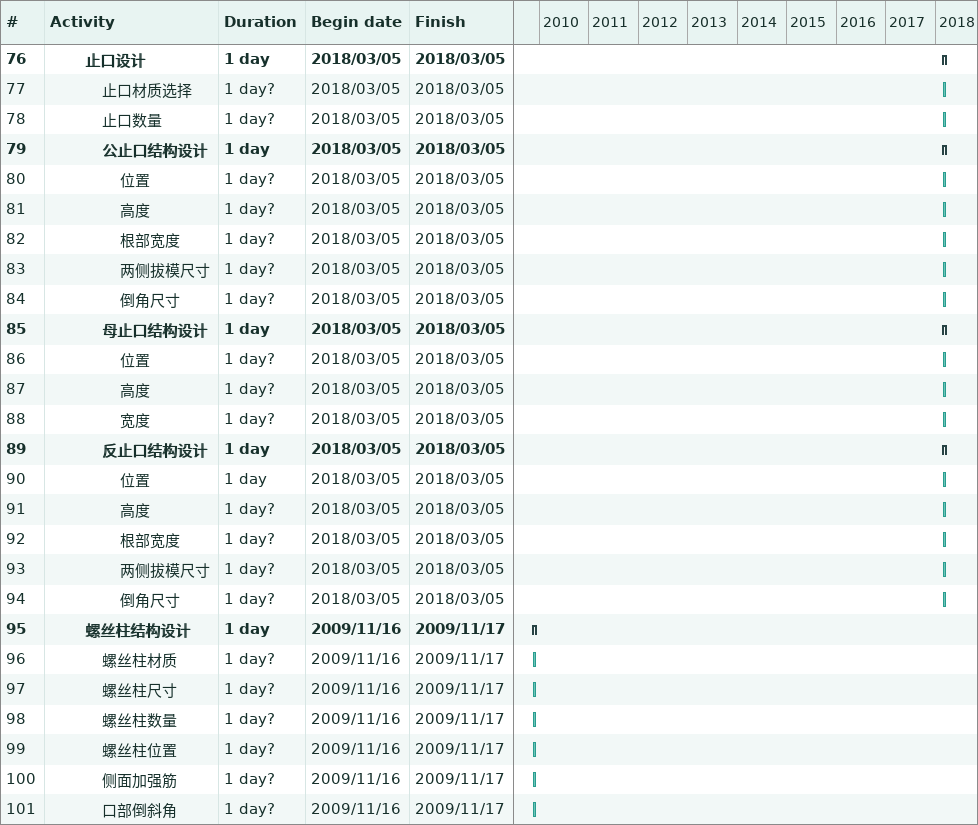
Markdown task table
| ID | Level | Task | Duration | Start | Finish |
|---|---|---|---|---|---|
| 76 | 3 | **止口设计** | 1d | 2018-03-05 | 2018-03-05 |
| 77 | 4 | 止口材质选择 | 1d? | 2018-03-05 | 2018-03-05 |
| 78 | 4 | 止口数量 | 1d? | 2018-03-05 | 2018-03-05 |
| 79 | 4 | **公止口结构设计** | 1d | 2018-03-05 | 2018-03-05 |
| 80 | 5 | 位置 | 1d? | 2018-03-05 | 2018-03-05 |
| 81 | 5 | 高度 | 1d? | 2018-03-05 | 2018-03-05 |
| 82 | 5 | 根部宽度 | 1d? | 2018-03-05 | 2018-03-05 |
| 83 | 5 | 两侧拔模尺寸 | 1d? | 2018-03-05 | 2018-03-05 |
| 84 | 5 | 倒角尺寸 | 1d? | 2018-03-05 | 2018-03-05 |
| 85 | 4 | **母止口结构设计** | 1d | 2018-03-05 | 2018-03-05 |
| 86 | 5 | 位置 | 1d? | 2018-03-05 | 2018-03-05 |
| 87 | 5 | 高度 | 1d? | 2018-03-05 | 2018-03-05 |
| 88 | 5 | 宽度 | 1d? | 2018-03-05 | 2018-03-05 |
| 89 | 4 | **反止口结构设计** | 1d | 2018-03-05 | 2018-03-05 |
| 90 | 5 | 位置 | 1d | 2018-03-05 | 2018-03-05 |
| 91 | 5 | 高度 | 1d? | 2018-03-05 | 2018-03-05 |
| 92 | 5 | 根部宽度 | 1d? | 2018-03-05 | 2018-03-05 |
| 93 | 5 | 两侧拔模尺寸 | 1d? | 2018-03-05 | 2018-03-05 |
| 94 | 5 | 倒角尺寸 | 1d? | 2018-03-05 | 2018-03-05 |
| 95 | 3 | **螺丝柱结构设计** | 1d | 2009-11-16 | 2009-11-17 |
| 96 | 4 | 螺丝柱材质 | 1d? | 2009-11-16 | 2009-11-17 |
| 97 | 4 | 螺丝柱尺寸 | 1d? | 2009-11-16 | 2009-11-17 |
| 98 | 4 | 螺丝柱数量 | 1d? | 2009-11-16 | 2009-11-17 |
| 99 | 4 | 螺丝柱位置 | 1d? | 2009-11-16 | 2009-11-17 |
| 100 | 4 | 侧面加强筋 | 1d? | 2009-11-16 | 2009-11-17 |
| 101 | 4 | 口部倒斜角 | 1d? | 2009-11-16 | 2009-11-17 |
